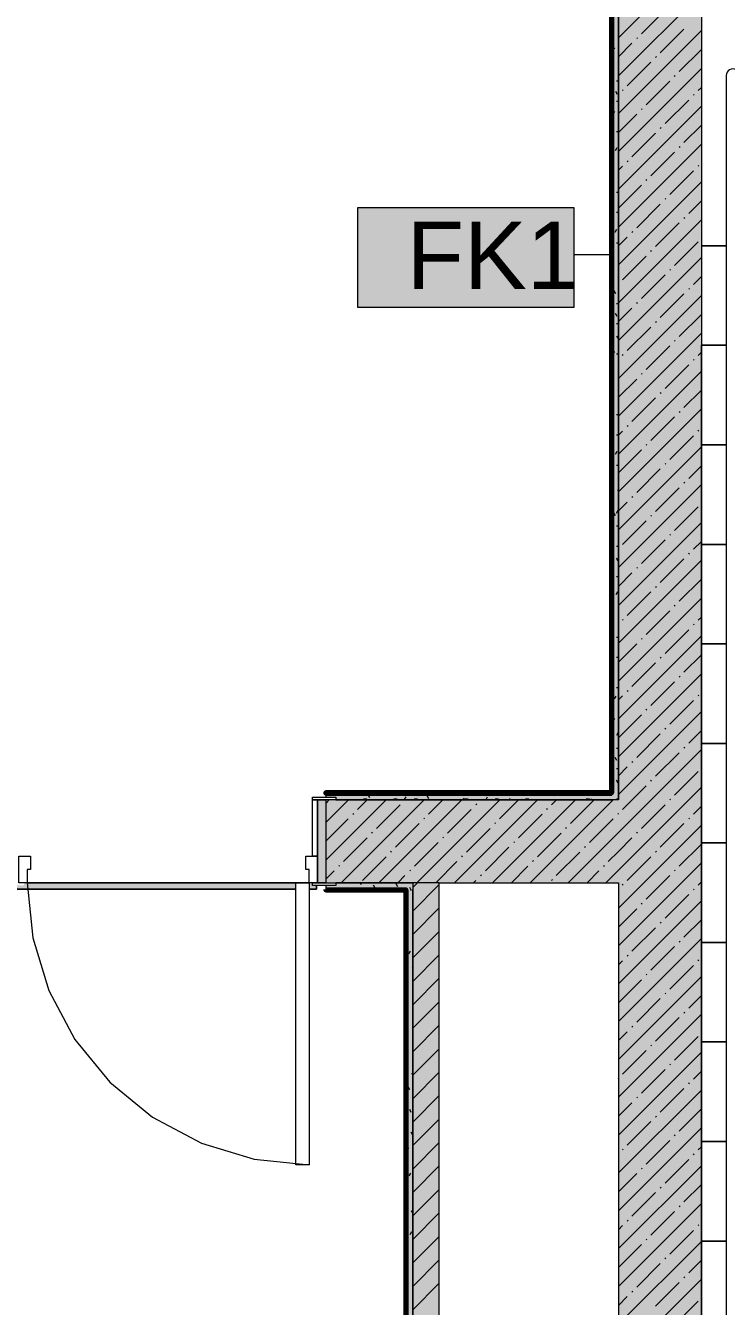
# Model space of a CAD drawing. Header units: millimetres. Extents: x -3817 to 677485, y -22715 to 103890.
# Drawn here: x 639448 to 641561, y 24029 to 27889 of the extents above; entities that cross this region are included whole.
import ezdxf

# ---------------------------------------------------------------- set-up
doc = ezdxf.new("R2010")
doc.units = ezdxf.units.MM
doc.layers.add('PDF _Геометрия', color=7, linetype='Continuous', true_color=0x1d1d1d)
doc.layers.add('PDF _Сплошная заливка', color=7, linetype='Continuous', true_color=0xffffff)
doc.layers.add('PDF _Текст', color=7, linetype='Continuous')
doc.styles.add('PDF GOST-Common', font='arial.ttf')

msp = doc.modelspace()

# ---------------------------------------------------------------- hatches: boundary and pattern name
at = {"layer": 'PDF _Сплошная заливка', "transparency": 33554559}
h = msp.add_hatch(color=256, dxfattribs=at)
h.paths.add_polyline_path([(641485.5, 19145.9), (641485.5, 20175.9), (641235.5, 20175.9), (641235.5, 19145.9)], flags=0)
h.paths.add_polyline_path([(641235.5, 21625.9), (641485.5, 21625.9), (641485.5, 28975.9), (641235.5, 28975.9), (641235.5, 21680.9)], flags=0)
for points in [[(641235.5, 25555.9), (641235.5, 25556.4), (641235.5, 28725.9), (641215.5, 28725.9), (641215.5, 25555.9)], [(640615.5, 21625.9), (640695.5, 21625.9), (640695.5, 25305.9), (640615.5, 25305.9), (640615.5, 23501.3)], [(640595.5, 21605.9), (640615.5, 21605.9), (640615.5, 25285.9), (640595.5, 25284.9), (640595.5, 23501.3)]]:
    msp.add_hatch(color=256, dxfattribs=at).paths.add_polyline_path(points)
h = msp.add_hatch(color=256, dxfattribs=at)
h.paths.add_polyline_path([(637065.5, 25555.9), (639373.5, 25556.4), (639373.5, 25563.9), (639403.5, 25563.9), (639403.5, 25575.9), (637065.5, 25575.9), (637065.5, 25556.4)], flags=0)
h.paths.add_polyline_path([(641215.5, 25555.9), (641215.5, 25575.9), (640353.5, 25575.9), (640353.5, 25563.9), (640383.5, 25563.9), (640383.5, 25555.9), (640885.3, 25555.9)], flags=0)
h = msp.add_hatch(color=256, dxfattribs=at)
h.paths.add_polyline_path([(640695.5, 25305.9), (641235.5, 25305.9), (641235.5, 25555.9), (640353.5, 25555.9), (640353.5, 25305.9), (640615.5, 25305.9)], flags=0)
h.paths.add_polyline_path([(639373.5, 25305.9), (639403.5, 25305.9), (639403.5, 25555.9), (637045.5, 25555.9), (637045.5, 25305.9), (637065.5, 25305.9)], flags=0)
h = msp.add_hatch(color=256, dxfattribs=at)
h.paths.add_polyline_path([(637066.5, 25285.9), (639403.5, 25285.9), (639403.5, 25297.9), (639373.5, 25297.9), (639373.5, 25305.9), (637065.5, 25305.9), (637065.5, 25285.9)], flags=0)
h.paths.add_polyline_path([(640595.5, 25285.9), (640615.5, 25285.9), (640615.5, 25305.9), (640383.5, 25305.9), (640383.5, 25297.9), (640353.5, 25297.9), (640353.5, 25285.9), (640383.5, 25285.9)], flags=0)
at = {"layer": 'PDF _Сплошная заливка', "true_color": 0x494949, "transparency": 33554559}
h = msp.add_hatch(color=251, dxfattribs=at)
h.paths.add_polyline_path([(639450.5, 25286), (640263.5, 25286), (640263.5, 25305.9), (639443.5, 25305.9), (639443.5, 25297.9), (639405.5, 25297.9), (639405.5, 25286), (639443.5, 25286)], flags=0)
h.paths.add_polyline_path([(640313.5, 25286), (640325.5, 25286), (640325.5, 25297.9), (640313.5, 25297.9), (640313.5, 25305.9), (640303.5, 25305.9), (640303.5, 25286)], flags=0)

# ---------------------------------------------------------------- linework, layer by layer
at = {"layer": 'PDF _Геометрия', "color": 9, "lineweight": 9, "true_color": 0xc0c0c0}
for points in [[(644885.5, 28628.8), (644885.5, 23275.9), (645135.5, 23275.9), (645105.5, 23275.9), (644885.5, 23275.9), (644885.5, 28628.8), (644885.5, 28725.9), (641485.5, 28725.9), (641210.5, 28725.9), (641210.5, 28975.9), (644885.5, 28975.9), (645135.5, 28975.9), (636926.1, 28975.9), (641235.5, 28975.9), (641485.5, 28975.9), (641485.5, 28725.9), (641485.5, 23348.8)], [(641215.5, 25575.9), (640353.5, 25575.9), (640353.5, 25563.9)], [(640353.5, 25555.9), (640353.5, 25305.9)], [(640353.5, 25297.9), (640353.5, 25285.9)]]:
    msp.add_lwpolyline(points, dxfattribs=at)
for points in [[(641235.5, 28725.9), (641235.5, 25555.9)], [(641235.5, 25305.9), (641235.5, 21705.9), (640695.5, 21705.9), (640695.5, 25305.9)]]:
    msp.add_lwpolyline(points, close=True, dxfattribs=at)
at = {"layer": 'PDF _Геометрия', "color": 253, "lineweight": 9, "true_color": 0xaaaaaa}
for points in [[(644885.5, 28725.9), (641485.5, 28725.9), (641485.5, 27225.9), (641505.5, 27225.9), (641485.5, 27225.9)], [(641485.5, 23348.8), (641485.5, 23625.9), (641485.5, 23925.9), (641485.5, 24225.9), (641485.5, 24525.9), (641485.5, 24825.9), (641485.5, 25125.9), (641485.5, 25425.9), (641485.5, 25725.9), (641485.5, 26025.9), (641485.5, 26325.9), (641485.5, 26625.9), (641485.5, 26925.9), (641505.5, 26925.9), (641485.5, 26925.9)], [(639453.5, 25305.9), (639469.8, 25140), (639518.2, 24980.6), (639596.7, 24833.6), (639702.4, 24704.8), (639831.2, 24599.1), (639978.2, 24520.6), (640137.6, 24472.2), (640303.5, 24455.9)]]:
    msp.add_lwpolyline(points, dxfattribs=at)
at = {"layer": 'PDF _Геометрия', "color": 231, "lineweight": 9, "true_color": 0xff80c0}
for points in [[(641215.5, 25575.9), (641215.5, 25576.9), (641215.5, 28704.9), (641215.5, 28705.9), (637065.5, 28705.9), (637065.5, 28704.9), (637065.5, 25575.9)], [(640595.5, 21605.9), (640595.5, 25284.9), (640595.5, 25285.9), (640353.5, 25285.9)]]:
    msp.add_lwpolyline(points, dxfattribs=at)
at = {"layer": 'PDF _Геометрия', "color": 231, "lineweight": 70, "true_color": 0xff80c0}
for points in [[(637065.5, 25575.9), (637066.5, 25575.9), (639403.5, 25575.9), (639403.5, 25576.9), (637066.5, 25576.9), (637066.5, 28704.9), (641214.5, 28704.9), (641214.5, 25576.9), (640353.5, 25576.9), (640353.5, 25575.9), (641215.5, 25575.9)], [(640353.5, 25285.9), (640353.5, 25284.9), (640594.5, 25284.9), (640594.5, 21604.9), (640595.5, 21604.9), (641215.5, 21604.9), (641215.5, 21605.9), (640595.5, 21605.9)]]:
    msp.add_lwpolyline(points, dxfattribs=at)
at = {"layer": 'PDF _Геометрия', "color": 7, "lineweight": 9}
for points in [[(641215.5, 28704.9), (641215.5, 25576.9)], [(641600.5, 23279.2), (641600.5, 27739.2), (641599.8, 27744.4), (641597.8, 27749.2), (641594.6, 27753.4), (641590.5, 27756.5), (641585.7, 27758.5), (641580.5, 27759.2), (641575.3, 27758.5), (641570.5, 27756.5), (641566.3, 27753.4), (641563.2, 27749.2), (641561.2, 27744.4), (641560.5, 27739.2), (641560.5, 23279.2)], [(641215, 27198.8), (641102.5, 27198.8)], [(641235.5, 25555.9), (641215.5, 25555.9), (640383.5, 25555.9), (641215.5, 25555.9)], [(640325.5, 25286), (640325.5, 25297.9), (640325.5, 25286)], [(640695.5, 25305.9), (640615.5, 25305.9), (640383.5, 25305.9), (640615.5, 25305.9), (640615.5, 25285.9), (640615.5, 21625.9), (640615.5, 25285.9)], [(640353.5, 25285.9), (640595.5, 25285.9)], [(640595.5, 25284.9), (640595.5, 21605.9)]]:
    msp.add_lwpolyline(points, dxfattribs=at)
at = {"layer": 'PDF _Геометрия', "lineweight": 9}
for points in [[(641235.5, 27852.6), (641485.5, 28102.6)], [(641235.5, 27738.5), (641485.5, 27988.5)], [(641304.8, 27864.8), (641376, 27936.1)], [(641235.5, 27624.5), (641485.5, 27874.5)], [(641361.8, 27807.8), (641433.1, 27879.1)], [(641235.5, 27795.5), (641276.2, 27836.3)], [(641290.5, 27850.6), (641292.9, 27852.9)], [(641418.8, 27750.8), (641485.5, 27817.4)], [(641235.5, 27510.4), (641485.5, 27760.4)], [(641262, 27708), (641333.3, 27779.3)], [(641347.5, 27793.5), (641349.9, 27795.9)], [(641319, 27651), (641390.3, 27722.3)], [(641404.6, 27736.5), (641406.9, 27738.9)], [(641247.7, 27693.8), (641250.1, 27696.1)], [(641461.6, 27679.5), (641464, 27681.9)], [(641475.8, 27693.8), (641485.5, 27703.4)], [(641235.5, 27396.4), (641485.5, 27646.4)], [(641376, 27594), (641447.3, 27665.2)], [(641235.5, 27567.4), (641290.5, 27622.5)], [(641304.8, 27636.7), (641307.1, 27639.1)], [(641276.2, 27494.2), (641347.5, 27565.5)], [(641361.8, 27579.7), (641364.2, 27582.1)], [(641433.1, 27536.9), (641485.5, 27589.3)], [(641235.5, 27282.3), (641485.5, 27532.3)], [(641333.3, 27437.1), (641404.6, 27508.4)], [(641418.8, 27522.7), (641421.2, 27525.1)], [(641235.5, 27453.4), (641247.7, 27465.7)], [(641262, 27479.9), (641264.4, 27482.3)], [(641390.3, 27380.1), (641461.6, 27451.4)], [(641475.8, 27465.7), (641478.2, 27468)], [(641235.5, 27168.3), (641485.5, 27418.3)], [(641319, 27422.9), (641321.4, 27425.3)], [(641235.5, 27339.3), (641304.8, 27408.6)], [(641290.5, 27280.3), (641361.8, 27351.6)], [(641376, 27365.9), (641378.4, 27368.2)], [(641447.3, 27323.1), (641485.5, 27361.3)], [(641235.5, 27054.2), (641485.5, 27304.2)], [(641347.5, 27223.3), (641418.8, 27294.6)], [(641433.1, 27308.8), (641435.4, 27311.2)], [(641276.2, 27266.1), (641278.6, 27268.4)], [(641235.5, 27225.3), (641262, 27251.8)], [(641404.6, 27166.3), (641475.8, 27237.6)], [(641235.5, 26940.2), (641485.5, 27190.2)], [(641247.7, 27123.5), (641319, 27194.8)], [(641333.3, 27209), (641335.6, 27211.4)], [(641390.3, 27152), (641392.7, 27154.4)], [(641235.5, 27111.3), (641235.9, 27111.6)], [(641304.8, 27066.5), (641376, 27137.8)], [(641461.6, 27109.3), (641485.5, 27133.2)], [(641235.5, 26826.1), (641485.5, 27076.1)], [(641361.8, 27009.5), (641433.1, 27080.7)], [(641447.3, 27095), (641449.7, 27097.4)], [(641235.5, 26997.2), (641276.2, 27038)], [(641290.5, 27052.2), (641292.9, 27054.6)], [(641347.5, 26995.2), (641349.9, 26997.6)], [(641418.8, 26952.4), (641485.5, 27019.1)], [(641235.5, 26712.1), (641485.5, 26962.1)], [(641262, 26909.7), (641333.3, 26980.9)], [(641319, 26852.6), (641390.3, 26923.9)], [(641404.6, 26938.2), (641406.9, 26940.6)], [(641247.7, 26895.4), (641250.1, 26897.8)], [(641461.6, 26881.2), (641464, 26883.5)], [(641475.8, 26895.4), (641485.5, 26905.1)], [(641235.5, 26598), (641485.5, 26848)], [(641304.8, 26838.4), (641307.1, 26840.8)], [(641376, 26795.6), (641447.3, 26866.9)], [(641235.5, 26769.1), (641290.5, 26824.1)], [(641276.2, 26695.8), (641347.5, 26767.1)], [(641361.8, 26781.4), (641364.2, 26783.7)], [(641433.1, 26738.6), (641485.5, 26791)], [(641235.5, 26484), (641485.5, 26734)], [(641418.8, 26724.3), (641421.2, 26726.7)], [(641262, 26681.6), (641264.4, 26683.9)], [(641333.3, 26638.8), (641404.6, 26710.1)], [(641235.5, 26655.1), (641247.7, 26667.3)], [(641390.3, 26581.8), (641461.6, 26653.1)], [(641475.8, 26667.3), (641478.2, 26669.7)], [(641235.5, 26369.9), (641485.5, 26619.9)], [(641235.5, 26541), (641304.8, 26610.3)], [(641319, 26624.5), (641321.4, 26626.9)], [(641376, 26567.5), (641378.4, 26569.9)], [(641447.3, 26524.8), (641485.5, 26562.9)], [(641290.5, 26482), (641361.8, 26553.3)], [(641235.5, 26255.9), (641485.5, 26505.9)], [(641347.5, 26425), (641418.8, 26496.2)], [(641433.1, 26510.5), (641435.4, 26512.9)], [(641235.5, 26427), (641262, 26453.5)], [(641276.2, 26467.7), (641278.6, 26470.1)], [(641333.3, 26410.7), (641335.6, 26413.1)], [(641404.6, 26367.9), (641475.8, 26439.2)], [(641235.5, 26141.8), (641485.5, 26391.8)], [(641247.7, 26325.2), (641319, 26396.4)], [(641304.8, 26268.1), (641376, 26339.4)], [(641390.3, 26353.7), (641392.7, 26356)], [(641461.6, 26310.9), (641485.5, 26334.8)], [(641235.5, 26312.9), (641235.9, 26313.3)], [(641447.3, 26296.7), (641449.7, 26299)], [(641235.5, 26027.8), (641485.5, 26277.8)], [(641290.5, 26253.9), (641292.9, 26256.3)], [(641361.8, 26211.1), (641433.1, 26282.4)], [(641235.5, 26198.9), (641276.2, 26239.6)], [(641418.8, 26154.1), (641485.5, 26220.8)], [(641262, 26111.3), (641333.3, 26182.6)], [(641347.5, 26196.9), (641349.9, 26199.2)], [(641235.5, 25913.7), (641485.5, 26163.7)], [(641404.6, 26139.8), (641406.9, 26142.2)], [(641247.7, 26097.1), (641250.1, 26099.4)], [(641319, 26054.3), (641390.3, 26125.6)], [(641475.8, 26097.1), (641485.5, 26106.7)], [(641376, 25997.3), (641447.3, 26068.6)], [(641461.6, 26082.8), (641464, 26085.2)], [(641235.5, 25799.7), (641485.5, 26049.7)], [(641235.5, 25970.8), (641290.5, 26025.8)], [(641304.8, 26040), (641307.1, 26042.4)], [(641361.8, 25983), (641364.2, 25985.4)], [(641433.1, 25940.2), (641485.5, 25992.7)], [(641276.2, 25897.5), (641347.5, 25968.8)], [(641235.5, 25685.6), (641485.5, 25935.6)], [(641333.3, 25840.5), (641404.6, 25911.7)], [(641418.8, 25926), (641421.2, 25928.4)], [(641235.5, 25856.7), (641247.7, 25869)], [(641262, 25883.2), (641264.4, 25885.6)], [(641475.8, 25869), (641478.2, 25871.3)], [(641319, 25826.2), (641321.4, 25828.6)], [(641390.3, 25783.4), (641461.6, 25854.7)], [(641235.5, 25571.6), (641485.5, 25821.6)], [(641235.5, 25742.7), (641304.8, 25811.9)], [(641290.5, 25683.6), (641361.8, 25754.9)], [(641376, 25769.2), (641378.4, 25771.5)], [(641447.3, 25726.4), (641485.5, 25764.6)], [(641433.1, 25712.1), (641435.4, 25714.5)], [(641083.8, 25305.9), (641235.5, 25457.5), (641485.5, 25707.5)], [(641347.5, 25626.6), (641418.8, 25697.9)], [(641235.5, 25628.6), (641262, 25655.1)], [(641276.2, 25669.4), (641278.6, 25671.8)], [(641404.6, 25569.6), (641475.8, 25640.9)], [(641247.7, 25526.8), (641319, 25598.1)], [(641333.3, 25612.4), (641335.6, 25614.7)], [(641197.8, 25305.9), (641235.5, 25343.5), (641485.5, 25593.5)], [(641390.3, 25555.3), (641392.7, 25557.7)], [(640353.5, 25487.9), (640421.4, 25555.9)], [(640353.5, 25373.9), (640535.5, 25555.9)], [(640353.5, 25545), (640363.9, 25555.3)], [(640399.5, 25305.9), (640649.5, 25555.9)], [(640449.4, 25526.8), (640478.4, 25555.9)], [(640506.4, 25469.8), (640577.7, 25541.1)], [(640513.6, 25305.9), (640763.6, 25555.9)], [(640592, 25555.3), (640592.5, 25555.9)], [(640627.6, 25305.9), (640877.6, 25555.9)], [(640663.2, 25512.6), (640706.5, 25555.9)], [(640720.3, 25455.5), (640791.5, 25526.8)], [(640741.6, 25305.9), (640991.6, 25555.9)], [(640805.8, 25541.1), (640808.2, 25543.4)], [(640820.1, 25555.3), (640820.6, 25555.9)], [(640855.7, 25305.9), (641105.7, 25555.9)], [(640877.1, 25498.3), (640934.6, 25555.9)], [(640969.7, 25305.9), (641219.7, 25555.9)], [(641019.6, 25526.8), (641022, 25529.2)], [(641033.9, 25541.1), (641048.7, 25555.9)], [(641090.9, 25484.1), (641162.2, 25555.3)], [(641304.8, 25469.8), (641376, 25541.1)], [(641461.6, 25512.6), (641485.5, 25536.5)], [(640353.5, 25430.9), (640420.9, 25498.3)], [(640435.1, 25512.6), (640437.5, 25514.9)], [(640563.4, 25412.8), (640634.7, 25484.1)], [(640649, 25498.3), (640651.3, 25500.7)], [(640862.8, 25484.1), (640865.2, 25486.4)], [(640934.1, 25441.3), (641005.4, 25512.6)], [(641147.9, 25427), (641219.2, 25498.3)], [(641233.5, 25512.6), (641235.5, 25514.6), (641235.9, 25514.9)], [(641361.8, 25412.8), (641433.1, 25484.1)], [(641447.3, 25498.3), (641449.7, 25500.7)], [(640492.2, 25455.5), (640494.5, 25457.9)], [(640706, 25441.3), (640708.4, 25443.7)], [(640777.3, 25398.5), (640848.6, 25469.8)], [(640991.1, 25384.3), (641062.4, 25455.5)], [(641076.7, 25469.8), (641079, 25472.2)], [(641235.5, 25229.4), (641485.5, 25479.4)], [(641290.5, 25455.5), (641292.9, 25457.9)], [(640406.6, 25370), (640477.9, 25441.3)], [(640620.5, 25355.7), (640691.7, 25427)], [(640834.3, 25341.5), (640905.6, 25412.8)], [(640919.8, 25427), (640922.2, 25429.4)], [(641133.7, 25412.8), (641136.1, 25415.1)], [(641205, 25370), (641235.5, 25400.5), (641276.2, 25441.3)], [(641418.8, 25355.7), (641485.5, 25422.4)], [(640463.6, 25313), (640534.9, 25384.3)], [(640549.2, 25398.5), (640551.6, 25400.9)], [(640684.6, 25305.9), (640748.8, 25370)], [(640763, 25384.3), (640765.4, 25386.6)], [(640976.9, 25370), (640979.2, 25372.4)], [(641048.1, 25327.2), (641119.4, 25398.5)], [(641235.5, 25115.4), (641485.5, 25365.4)], [(641262, 25313), (641333.3, 25384.3)], [(641347.5, 25398.5), (641349.9, 25400.9)], [(640353.5, 25316.9), (640378.1, 25341.5)], [(640392.4, 25355.7), (640394.7, 25358.1)], [(640570.6, 25305.9), (640592, 25327.2)], [(640606.2, 25341.5), (640608.6, 25343.9)], [(640820.1, 25327.2), (640822.4, 25329.6)], [(640912.7, 25305.9), (640962.6, 25355.7)], [(641140.8, 25305.9), (641176.5, 25341.5)], [(641190.7, 25355.7), (641193.1, 25358.1)], [(641319, 25256), (641390.3, 25327.2)], [(641404.6, 25341.5), (641406.9, 25343.9)], [(640615.5, 25291.3), (640630, 25305.9)], [(640615.5, 25220.6), (640695.5, 25300.6)], [(640798.7, 25305.9), (640805.8, 25313)], [(641033.9, 25313), (641036.3, 25315.3)], [(641247.7, 25298.7), (641250.1, 25301.1)], [(641475.8, 25298.7), (641485.5, 25308.4)], [(641235.5, 25001.3), (641485.5, 25251.3)], [(641376, 25198.9), (641447.3, 25270.2)], [(641461.6, 25284.5), (641464, 25286.8)], [(640615.5, 25149.9), (640695.5, 25229.9)], [(641235.5, 25172.4), (641290.5, 25227.4)], [(641304.8, 25241.7), (641307.1, 25244.1)], [(641361.8, 25184.7), (641364.2, 25187)], [(641433.1, 25141.9), (641485.5, 25194.3)], [(640615.5, 25079.2), (640695.5, 25159.2)], [(641235.5, 24887.3), (641485.5, 25137.3)], [(641276.2, 25099.1), (641347.5, 25170.4)], [(641333.3, 25042.1), (641404.6, 25113.4)], [(641418.8, 25127.6), (641421.2, 25130)], [(640615.5, 25008.5), (640695.5, 25088.5)], [(641235.5, 25058.4), (641247.7, 25070.6)], [(641262, 25084.9), (641264.4, 25087.2)], [(641390.3, 24985.1), (641461.6, 25056.4)], [(641475.8, 25070.6), (641478.2, 25073)], [(640615.5, 24937.8), (640695.5, 25017.8)], [(641235.5, 24773.2), (641485.5, 25023.2)], [(641319, 25027.9), (641321.4, 25030.2)], [(641235.5, 24944.3), (641304.8, 25013.6)], [(640615.5, 24867.1), (640695.5, 24947.1)], [(641290.5, 24885.3), (641361.8, 24956.6)], [(641376, 24970.8), (641378.4, 24973.2)], [(641447.3, 24928.1), (641485.5, 24966.2)], [(641235.5, 24659.2), (641485.5, 24909.2)], [(641433.1, 24913.8), (641435.4, 24916.2)], [(640615.5, 24796.3), (640695.5, 24876.3)], [(641276.2, 24871), (641278.6, 24873.4)], [(641347.5, 24828.3), (641418.8, 24899.6)], [(641235.5, 24830.3), (641262, 24856.8)], [(641404.6, 24771.2), (641475.8, 24842.5)], [(640615.5, 24725.6), (640695.5, 24805.6)], [(641235.5, 24545.1), (641485.5, 24795.1)], [(641247.7, 24728.5), (641319, 24799.8)], [(641333.3, 24814), (641335.6, 24816.4)], [(641390.3, 24757), (641392.7, 24759.4)], [(640615.5, 24654.9), (640695.5, 24734.9)], [(641235.5, 24716.2), (641235.9, 24716.6)], [(641304.8, 24671.5), (641376, 24742.7)], [(641461.6, 24714.2), (641485.5, 24738.1)], [(641235.5, 24431.1), (641485.5, 24681.1)], [(641361.8, 24614.4), (641433.1, 24685.7)], [(641447.3, 24700), (641449.7, 24702.3)], [(640615.5, 24584.2), (640695.5, 24664.2)], [(641235.5, 24602.2), (641276.2, 24642.9)], [(641290.5, 24657.2), (641292.9, 24659.6)], [(640615.5, 24513.5), (640695.5, 24593.5)], [(641347.5, 24600.2), (641349.9, 24602.5)], [(641418.8, 24557.4), (641485.5, 24624.1)], [(641235.5, 24317), (641485.5, 24567)], [(641262, 24514.6), (641333.3, 24585.9)], [(640615.5, 24442.8), (640695.5, 24522.8)], [(641319, 24457.6), (641390.3, 24528.9)], [(641404.6, 24543.1), (641406.9, 24545.5)], [(641247.7, 24500.4), (641250.1, 24502.7)], [(641461.6, 24486.1), (641464, 24488.5)], [(641475.8, 24500.4), (641485.5, 24510)], [(640615.5, 24372.1), (640695.5, 24452.1)], [(641235.5, 24203), (641485.5, 24453)], [(641304.8, 24443.4), (641307.1, 24445.7)], [(641376, 24400.6), (641447.3, 24471.9)], [(641235.5, 24374.1), (641290.5, 24429.1)], [(640615.5, 24301.4), (640695.5, 24381.4)], [(641276.2, 24300.8), (641347.5, 24372.1)], [(641361.8, 24386.3), (641364.2, 24388.7)], [(641433.1, 24343.6), (641485.5, 24396)], [(641235.5, 24088.9), (641485.5, 24338.9)], [(641418.8, 24329.3), (641421.2, 24331.7)], [(640615.5, 24230.7), (640695.5, 24310.7)], [(641262, 24286.5), (641264.4, 24288.9)], [(641333.3, 24243.8), (641404.6, 24315)], [(641235.5, 24260), (641247.7, 24272.3)], [(641390.3, 24186.7), (641461.6, 24258)], [(641475.8, 24272.3), (641478.2, 24274.7)], [(640615.5, 24160), (640695.5, 24240)], [(641235.5, 23974.9), (641485.5, 24224.9)], [(641235.5, 24146), (641304.8, 24215.3)], [(641319, 24229.5), (641321.4, 24231.9)], [(640615.5, 24089.2), (640695.5, 24169.2)], [(641376, 24172.5), (641378.4, 24174.9)], [(641447.3, 24129.7), (641485.5, 24167.9)], [(641290.5, 24086.9), (641361.8, 24158.2)], [(640615.5, 24018.5), (640695.5, 24098.5)], [(641235.5, 23860.8), (641485.5, 24110.8)], [(641347.5, 24029.9), (641418.8, 24101.2)], [(641433.1, 24115.5), (641435.4, 24117.8)], [(641235.5, 24031.9), (641262, 24058.4)], [(641276.2, 24072.7), (641278.6, 24075.1)], [(641404.6, 23972.9), (641475.8, 24044.2)]]:
    msp.add_lwpolyline(points, dxfattribs=at)
at = {"layer": 'PDF _Геометрия', "color": 253, "lineweight": 9, "true_color": 0x9b9b9b}
for points in [[(641224.5, 27818.3), (641219.5, 27827.1)], [(641216.7, 27740), (641215.5, 27737.8)], [(641229.5, 27722.9), (641235.5, 27722.9)], [(641232.7, 27682.3), (641227.6, 27691)], [(641229.5, 27661.9), (641235.5, 27661.9)], [(641223.8, 27630.3), (641218.8, 27621.6)], [(641229.5, 27570.5), (641235.5, 27570.5)], [(641219.7, 27562.3), (641215.5, 27554.9)], [(641230.9, 27520.6), (641225.8, 27511.9)], [(641218.5, 27462.9), (641215.5, 27468.2)], [(641229.5, 27387.6), (641235.5, 27387.6)], [(641218.6, 27316.5), (641215.5, 27311.1)], [(641229.5, 27326.7), (641235.5, 27326.7)], [(641229.8, 27274.9), (641224.7, 27266.2)], [(641229.5, 27235.2), (641235.5, 27235.2)], [(641235.5, 27128.8), (641233.9, 27131.5)], [(641227.8, 27081.1), (641222.8, 27089.9)], [(641229.5, 27052.3), (641235.5, 27052.3)], [(641231.9, 27013.1), (641226.8, 27021.8)], [(641229.5, 26991.4), (641235.5, 26991.4)], [(641235.5, 26945.9), (641230.9, 26953.8)], [(641224.8, 26903.4), (641219.8, 26912.1)], [(641220.5, 26893.1), (641215.5, 26884.4)], [(641229.5, 26899.9), (641235.5, 26899.9)], [(641217.7, 26793.8), (641215.5, 26797.7)], [(641221.8, 26725.7), (641216.8, 26734.4)], [(641229.5, 26717.1), (641235.5, 26717.1)], [(641219.4, 26647.3), (641215.5, 26640.5)], [(641229.5, 26656.1), (641235.5, 26656.1)], [(641230.6, 26605.7), (641225.5, 26597)], [(641229.5, 26564.7), (641235.5, 26564.7)], [(641235.5, 26492.3), (641232.6, 26487.3)], [(641227, 26412), (641222, 26420.7)], [(641233.6, 26428), (641228.5, 26419.3)], [(641229.5, 26381.8), (641235.5, 26381.8)], [(641229.5, 26320.8), (641235.5, 26320.8)], [(641235.2, 26275.9), (641230.1, 26284.6)], [(641229.5, 26229.4), (641235.5, 26229.4)], [(641232.5, 26182.3), (641227.4, 26173.6)], [(641221, 26056.6), (641216, 26065.3)], [(641229.5, 26046.5), (641235.5, 26046.5)], [(641229.5, 25985.5), (641235.5, 25985.5)], [(641220.2, 25978.2), (641215.5, 25970)], [(641227.3, 25868.5), (641222.3, 25859.8)], [(641229.5, 25894.1), (641235.5, 25894.1)], [(641223.2, 25800.5), (641218.2, 25791.8)], [(641234.4, 25758.8), (641229.3, 25750.1)], [(641230.3, 25674.8), (641225.2, 25683.5)], [(641229.5, 25711.2), (641235.5, 25711.2)], [(641229.5, 25650.3), (641235.5, 25650.3)], [(641234.4, 25606.7), (641229.3, 25615.4)], [(640467.5, 25558.8), (640477.5, 25558.8)], [(640486, 25561.8), (640481, 25570.5)], [(640558.9, 25558.8), (640569, 25558.8)], [(640594.6, 25565.1), (640589.5, 25556.4)], [(640619.9, 25558.8), (640629.9, 25558.8)], [(640636, 25575.9), (640631.2, 25567.5)], [(640663.7, 25558.8), (640658.7, 25567.5)], [(640741.6, 25575.9), (640740.9, 25574.6)], [(640771, 25555.9), (640768.3, 25560.5)], [(640772.3, 25558.8), (640782.3, 25558.8)], [(640840.3, 25564), (640835.6, 25555.9)], [(640863.7, 25558.8), (640873.8, 25558.8)], [(640908.3, 25559.9), (640906, 25555.9)], [(640947, 25555.9), (640946, 25557.5)], [(640955.2, 25558.8), (640965.2, 25558.8)], [(640987.9, 25575.9), (640986.6, 25573.5)], [(641045.5, 25568.1), (641041, 25575.9)], [(641058.3, 25575.9), (641054.6, 25569.4)], [(641138, 25558.8), (641148.1, 25558.8)], [(641154.1, 25558.8), (641152.4, 25555.9)], [(641229.5, 25558.8), (641235.5, 25558.8)], [(640700.6, 25555.9), (640700.3, 25556.4)], [(640400.5, 25290), (640398.2, 25285.9)], [(640460.7, 25300.8), (640457.8, 25305.9)], [(640502.3, 25289.7), (640497.3, 25298.4)], [(640570.4, 25293.8), (640565.3, 25302.5)], [(640612, 25282.6), (640610.1, 25285.9), (640607, 25291.3)], [(640468.6, 25285.9), (640468.6, 25285.9)], [(640595.5, 25254), (640599.5, 25254)], [(640596.5, 25141.7), (640595.5, 25139.9)], [(640595.5, 25132.1), (640599.5, 25132.1)], [(640607.6, 25100), (640602.6, 25091.3)], [(640597.9, 25063.3), (640595.5, 25067.4)], [(640615.5, 25052.6), (640613.8, 25049.7)], [(640595.5, 25010.2), (640599.5, 25010.2)], [(640595.5, 24918.7), (640599.5, 24918.7)], [(640595.5, 24796.8), (640599.5, 24796.8)], [(640598.4, 24718.2), (640595.5, 24713.2)], [(640615.5, 24727.9), (640613.2, 24731.8)], [(640595.5, 24674.9), (640599.5, 24674.9)], [(640607.1, 24681.5), (640602.1, 24690.2)], [(640611.2, 24613.4), (640606.2, 24622.1)], [(640595.5, 24583.5), (640599.5, 24583.5)], [(640615.3, 24545.4), (640610.3, 24554.1)], [(640604.1, 24503.8), (640599.1, 24512.5)], [(640597.3, 24472.5), (640595.5, 24469.4)], [(640595.5, 24461.5), (640599.5, 24461.5)], [(640608.4, 24430.8), (640603.4, 24422.1)], [(640597.1, 24394.1), (640595.5, 24396.8)], [(640595.5, 24339.6), (640599.5, 24339.6)], [(640601.1, 24326.1), (640596.1, 24334.8)], [(640615.5, 24321.1), (640610.5, 24312.5)], [(640595.5, 24248.2), (640599.5, 24248.2)], [(640611.4, 24253.1), (640606.4, 24244.4)], [(640615.5, 24240.3), (640615.4, 24240.3)], [(640595.5, 24126.3), (640599.5, 24126.3)]]:
    msp.add_lwpolyline(points, dxfattribs=at)
at = {"layer": 'PDF _Геометрия', "color": 7, "lineweight": 9}
for points in [[(641102.5, 27340.7), (640449.4, 27340.7), (640449.4, 27040.7), (641102.5, 27040.7)], [(639453.5, 25306), (640303.5, 25306)], [(639405.5, 25286), (640263.5, 25286)], [(640303.5, 25286), (640325.5, 25286)]]:
    msp.add_lwpolyline(points, close=True, dxfattribs=at)
at = {"layer": 'PDF _Геометрия', "color": 253, "lineweight": 9, "true_color": 0xaaaaaa}
for points in [[(641560.5, 27225.9), (641506.5, 27225.9)], [(641560.5, 26925.9), (641506.5, 26925.9)], [(641505.5, 26625.9), (641485.5, 26625.9)], [(641560.5, 26625.9), (641506.5, 26625.9)], [(641505.5, 26325.9), (641485.5, 26325.9)], [(641560.5, 26325.9), (641506.5, 26325.9)], [(641505.5, 26025.9), (641485.5, 26025.9)], [(641560.5, 26025.9), (641506.5, 26025.9)], [(641505.5, 25725.9), (641485.5, 25725.9)], [(641560.5, 25725.9), (641506.5, 25725.9)], [(641505.5, 25425.9), (641485.5, 25425.9)], [(641560.5, 25425.9), (641506.5, 25425.9)], [(641505.5, 25125.9), (641485.5, 25125.9)], [(641560.5, 25125.9), (641506.5, 25125.9)], [(641505.5, 24825.9), (641485.5, 24825.9)], [(641560.5, 24825.9), (641506.5, 24825.9)], [(641505.5, 24525.9), (641485.5, 24525.9)], [(641560.5, 24525.9), (641506.5, 24525.9)], [(641505.5, 24225.9), (641485.5, 24225.9)], [(641560.5, 24225.9), (641506.5, 24225.9)]]:
    msp.add_lwpolyline(points, close=True, dxfattribs=at)
at = {"layer": 'PDF _Геометрия', "color": 253, "lineweight": 13, "true_color": 0xaaaaaa}
for points in [[(640313.5, 25555.9), (640313.5, 25563.9)], [(640313.5, 25563.9), (640383.5, 25563.9)], [(640383.5, 25563.9), (640383.5, 25555.9)], [(640383.5, 25555.9), (640313.5, 25555.9)]]:
    msp.add_lwpolyline(points, dxfattribs=at)
for points in [[(640328.5, 25555.9), (640328.5, 25385.9), (640313.5, 25385.9), (640313.5, 25555.9)], [(640353.5, 25555.9), (640353.5, 25305.9), (640328.5, 25305.9), (640328.5, 25555.9)], [(639428.5, 25305.9), (639428.5, 25385.9), (639463.5, 25385.9), (639463.5, 25345.9), (639453.5, 25345.9), (639453.5, 25305.9)], [(640303.5, 25345.9), (640293.5, 25345.9), (640293.5, 25385.9), (640328.5, 25385.9), (640328.5, 25305.9), (640303.5, 25305.9)], [(640263.5, 24455.9), (640263.5, 25305.9), (640303.5, 25305.9), (640303.5, 24455.9)], [(640328.5, 25306.9), (640328.5, 25305.9), (640313.5, 25305.9), (640313.5, 25306.9)], [(640383.5, 25305.9), (640383.5, 25297.9), (640313.5, 25297.9), (640313.5, 25305.9)]]:
    msp.add_lwpolyline(points, close=True, dxfattribs=at)
at = {"layer": 'PDF _Сплошная заливка', "lineweight": 9, "transparency": 33554559}
msp.add_solid([(641102.5, 27340.7), (640449.4, 27340.7), (641102.5, 27040.7), (640449.4, 27040.7)], dxfattribs=at)
at = {"layer": 'PDF _Сплошная заливка', "lineweight": 35, "transparency": 33554559}
msp.add_solid([(640353.5, 25305.9), (640353.5, 25555.9), (640328.5, 25305.9), (640328.5, 25555.9)], dxfattribs=at)
at = {"layer": 'PDF _Сплошная заливка', "color": 254, "lineweight": 35, "true_color": 0xffb9dc, "transparency": 33554559}
msp.add_solid([(640594.5, 25284.9), (640595.5, 25285.9), (640353.5, 25284.9)], dxfattribs=at)

# ---------------------------------------------------------------- texts
at = {"layer": 'PDF _Текст', "insert": (640596.5, 27197.3), "char_height": 203.2, "attachment_point": 4, "style": 'PDF GOST-Common'}
msp.add_mtext('FK1', dxfattribs=at)

doc.saveas('drawing.dxf')
